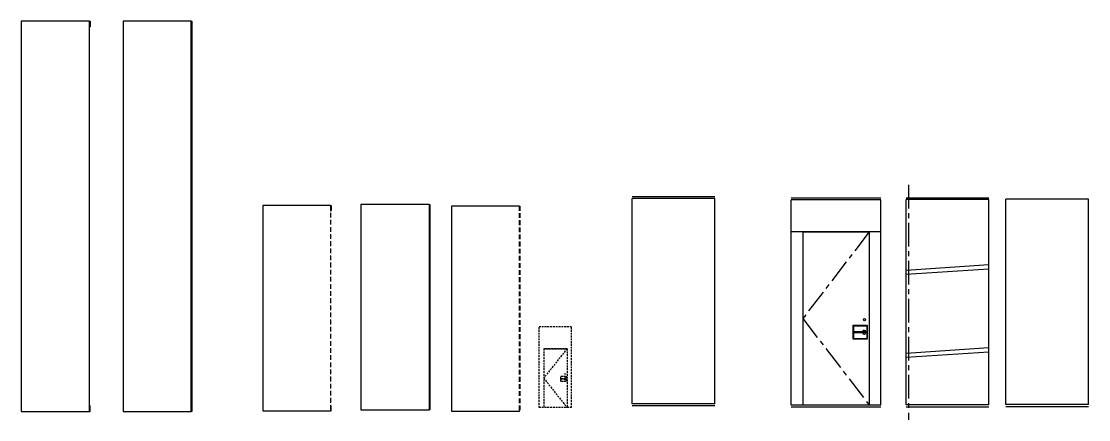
# Model space of a CAD drawing. Header units: millimetres. Extents: x -855187 to 47266, y -116283 to 213088.
# Drawn here: x -140685 to -126431, y -38188 to -32861 of the extents above; entities that cross this region are included whole.
import ezdxf

# ---------------------------------------------------------------- set-up
doc = ezdxf.new("R2010")
doc.units = ezdxf.units.MM
doc.header["$LTSCALE"] = 10
doc.linetypes.add('CENTER', pattern=[50.8, 31.75, -6.35, 6.35, -6.35])
doc.linetypes.add('HIDDEN', pattern=[9.525, 6.35, -3.175])
for name, color, linetype in [('_P16_製品', 4, 'Continuous'), ('_製品', 4, 'Continuous'), ('_製品芯線', 1, 'CENTER')]:
    doc.layers.add(name, color=color, linetype=linetype)

# ---------------------------------------------------------------- blocks, each defined once
blk = doc.blocks.new('*U70')
at = {"layer": '_P16_製品'}
blk.add_line((0, 5217), (0, 0), dxfattribs=at)
for points in [[(0, 0), (911, 0), (911, 5217), (0, 5217)], [(911, 5217), (918, 5217), (918, 5142), (911, 5142)], [(911, 0), (918, 0), (918, 75), (911, 75)]]:
    blk.add_lwpolyline(points, dxfattribs=at)
blk = doc.blocks.new('P18_TE_IN_ROOM_FRONT_VIEW_US_3')
at = {"layer": '_P16_製品', "linetype": 'HIDDEN'}
blk.add_line((904, 2745), (904, 0), dxfattribs=at)
at = {"layer": '_P16_製品'}
for points in [[(904, 2745), (0, 2745)], [(0, 2745), (0, 0)], [(0, 0), (904, 0)]]:
    blk.add_lwpolyline(points, dxfattribs=at)
at = {"layer": '_P16_製品', "linetype": 'HIDDEN'}
for points in [[(904, 2745), (911, 2745), (911, 2670), (904, 2670)], [(904, 0), (911, 0), (911, 75), (904, 75)]]:
    blk.add_lwpolyline(points, dxfattribs=at)
blk = doc.blocks.new('*U71')
at = {"layer": '_P16_製品'}
blk.add_line((0, 5217), (0, 0), dxfattribs=at)
for points in [[(0, 0), (911, 0), (911, 5217), (0, 5217)], [(911, 5217), (918, 5217), (918, 0), (911, 0)]]:
    blk.add_lwpolyline(points, dxfattribs=at)
blk = doc.blocks.new('*U69')
at = {"layer": '_P16_製品'}
blk.add_line((911, 2745), (911, 0), dxfattribs=at)
for points in [[(911, 2745), (0, 2745)], [(0, 2745), (0, 0)], [(911, 2745), (918, 2745), (918, 0), (911, 0)], [(0, 0), (911, 0)]]:
    blk.add_lwpolyline(points, dxfattribs=at)
blk = doc.blocks.new('P18_TE_IN_ROOM_FRONT_VIEW_UG_1')
at = {"layer": '_P16_製品', "linetype": 'HIDDEN'}
blk.add_line((904, 2745), (904, 0), dxfattribs=at)
at = {"layer": '_P16_製品'}
for points in [[(904, 2745), (0, 2745)], [(0, 2745), (0, 0)], [(0, 0), (904, 0)]]:
    blk.add_lwpolyline(points, dxfattribs=at)
at = {"layer": '_P16_製品', "linetype": 'HIDDEN'}
blk.add_lwpolyline([(904, 2745), (911, 2745), (911, 0), (904, 0)], dxfattribs=at)
blk = doc.blocks.new('FEW')
at = {"layer": '_P16_製品', "linetype": 'HIDDEN'}
for p, q in [((0, -2745), (0, 0)), ((1104, -2745), (1104, 0)), ((156, -745), (948, -745)), ((156, -745), (156, -2745)), ((948, -745), (156, -745)), ((948, -745), (948, -2745))]:
    blk.add_line(p, q, dxfattribs=at)
at = {"layer": '_P16_製品', "color": 1, "linetype": 'HIDDEN'}
for p, q in [((948, -745), (156, -1745)), ((156, -1745), (948, -2745))]:
    blk.add_line(p, q, dxfattribs=at)
at = {"layer": '_P16_製品', "linetype": 'HIDDEN'}
for points in [[(1104, 0), (0, 0)], [(1104, -2745), (0, -2745)]]:
    blk.add_lwpolyline(points, dxfattribs=at)
for points in [[(918.5, -1862), (734.5, -1862), (734.5, -1678), (918.5, -1678)], [(913.5, -1857), (739.5, -1857), (739.5, -1683), (913.5, -1683)]]:
    blk.add_lwpolyline(points, close=True, dxfattribs=at)
blk.add_lwpolyline([(890.5, -1777.5), (754.5, -1777.5, -0.4142136), (752.5, -1775.5), (752.5, -1764.5, -0.4142136), (754.5, -1762.5), (890.5, -1762.5, -0.4142136), (892.5, -1764.5), (892.5, -1775.5, -0.4142136)], format="xyb", close=True, dxfattribs=at)
blk.add_circle((884, -1601.2), 15, dxfattribs=at)
blk.add_arc((879.5, -1770), 25, 197.4576, 162.5424, dxfattribs=at)
blk = doc.blocks.new('*U72')
at = {"layer": '_P16_製品'}
for p, q in [((0, 25), (0, 2770)), ((1104, 25), (1104, 2770))]:
    blk.add_line(p, q, dxfattribs=at)
for points in [[(1104, 25), (0, 25)], [(0, 0), (1104, 0)]]:
    blk.add_lwpolyline(points, dxfattribs=at)
at = {"layer": '_製品'}
for points in [[(0, 2795), (1104, 2795)], [(1104, 2770), (0, 2770)]]:
    blk.add_lwpolyline(points, dxfattribs=at)
blk = doc.blocks.new('*U80')
at = {"layer": '_P16_製品'}
for p, q in [((0, 25), (0, 2770)), ((1200, 25), (1200, 2770)), ((1200, 2342), (0, 2342)), ((156, 2342), (1044, 2342)), ((156, 2342), (156, 25)), ((1044, 2342), (1044, 25)), ((0, 0), (1200, 0))]:
    blk.add_line(p, q, dxfattribs=at)
at = {"layer": '_P16_製品', "color": 1, "linetype": 'CENTER'}
for p, q in [((1044, 2342), (156, 1183)), ((156, 1183), (1044, 25))]:
    blk.add_line(p, q, dxfattribs=at)
at = {"layer": '_P16_製品'}
for points in [[(0, 2795), (1200, 2795)], [(1200, 2770), (0, 2770)], [(1200, 25), (0, 25)]]:
    blk.add_lwpolyline(points, dxfattribs=at)
for points in [[(1014, 908), (830, 908), (830, 1092), (1014, 1092)], [(1010, 913), (836, 913), (836, 1087), (1010, 1087)]]:
    blk.add_lwpolyline(points, close=True, dxfattribs=at)
blk.add_lwpolyline([(986, 992), (850, 992, -0.414214), (848, 994), (848, 1006, -0.414214), (850, 1008), (986, 1008, -0.414214), (988, 1006), (988, 994, -0.414214)], format="xyb", close=True, dxfattribs=at)
blk.add_circle((980, 1169), 15, dxfattribs=at)
blk.add_arc((976, 1000), 25, 197.4576, 162.5424, dxfattribs=at)
blk = doc.blocks.new('*U260')
at = {"layer": '_P16_製品'}
for p, q in [((0, 25), (0, 2770)), ((1104, 25), (1104, 2770)), ((0, 1827), (1104, 1901)), ((0, 1772), (1104, 1846)), ((1104, 786), (0, 711)), ((1104, 731), (0, 657))]:
    blk.add_line(p, q, dxfattribs=at)
for points in [[(0, 2795), (1104, 2795)], [(1104, 25), (0, 25)], [(0, 0), (1104, 0)]]:
    blk.add_lwpolyline(points, dxfattribs=at)
at = {"layer": '_製品'}
blk.add_lwpolyline([(1104, 2770), (0, 2770)], dxfattribs=at)
at = {"layer": '_製品芯線', "color": 1}
blk.add_line((34, 2968), (34, -173), dxfattribs=at)
blk = doc.blocks.new('*U76')
at = {"layer": '_P16_製品', "color": 6}
for p, q in [((0, 25), (0, 2770)), ((1104, 25), (1104, 2770))]:
    blk.add_line(p, q, dxfattribs=at)
for points in [[(1104, 2770), (0, 2770)], [(1104, 25), (0, 25)]]:
    blk.add_lwpolyline(points, dxfattribs=at)
at = {"layer": '_P16_製品'}
blk.add_lwpolyline([(0, 0), (1104, 0)], dxfattribs=at)

msp = doc.modelspace()

# ---------------------------------------------------------------- block references
for name, p in [('*U70', (-140685, -38078)), ('*U71', (-139327, -38078)), ('*U260', (-128869, -38015)), ('*U72', (-132529, -37999)), ('P18_TE_IN_ROOM_FRONT_VIEW_US_3', (-137458, -38071)), ('*U69', (-136149, -38056)), ('P18_TE_IN_ROOM_FRONT_VIEW_UG_1', (-134939, -38076)), ('*U80', (-130404, -38018)), ('*U76', (-127535, -38011))]:
    msp.add_blockref(name, p)
at = {"xscale": 0.3937007874015748, "yscale": 0.3937007874015748, "zscale": 0.3937007874015748}
msp.add_blockref('FEW', (-133770, -36945), dxfattribs=at)

doc.saveas('drawing.dxf')
